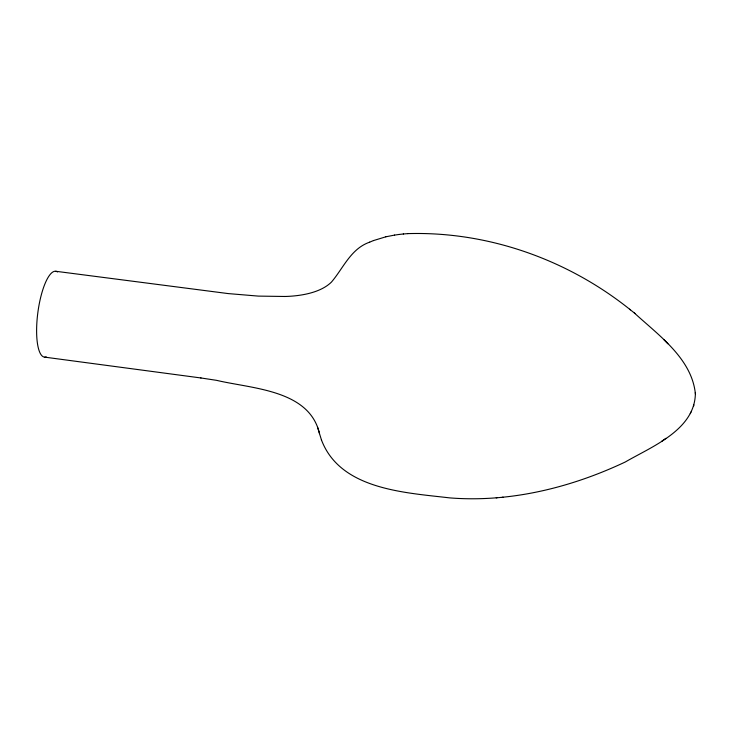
<?xml version="1.0" encoding="UTF-8"?>
<svg xmlns="http://www.w3.org/2000/svg" width="732" height="732" viewBox="0 0 732 732"><rect width="100%" height="100%" fill="white"/><g stroke="black" fill="none" stroke-linecap="round" stroke-linejoin="round"><path stroke-width="1.1" d="M321.403 439.813C340.206 489.772 405.135 492.59 449.695 497.888C510.158 502.692 570.869 487.677 625.338 461.965C651.672 446.63 694.878 429.949 695.382 393.432M693.469 406.452L693.918 404.961M690.322 413.626L690.596 413.095M691.173 412.015L691.42 411.54M661.765 441.25L665.919 438.322M369.66 242.164C350.784 248.715 343.363 268.113 331.44 282.095C320.424 292.919 300.385 296.094 284.821 296.487M369.596 242.182L373.466 240.572M373.421 240.59L385.819 236.811M385.801 236.811L394.585 235.091M407.706 233.627C488.024 231.202 567.922 259.64 630.408 309.837M394.511 235.109L399.022 234.46M398.922 234.478L403.451 233.965M496.204 497.852L497.028 497.778M502.317 497.293L503.168 497.22M403.332 233.993L407.852 233.609M285.013 296.478L258.35 296.103L228.21 293.587L55.797 271.279M44.789 357.152L201.025 377.977M200.724 377.932L216.562 380.338C252.448 388.838 309.398 389.772 319.518 433.637M634.351 312.976C658.425 335.165 691.914 358.57 695.4 393.972M629.584 309.188L635.166 313.607M667.859 343.775L663.887 339.602M317.587 427.397L321.504 440.097M695.354 392.443L695.373 393.075M46.262 356.905A43.298 12.343 -82.5 0 1 37.844 312.637A43.298 12.343 -82.5 0 1 57.462 271.956"/></g></svg>
